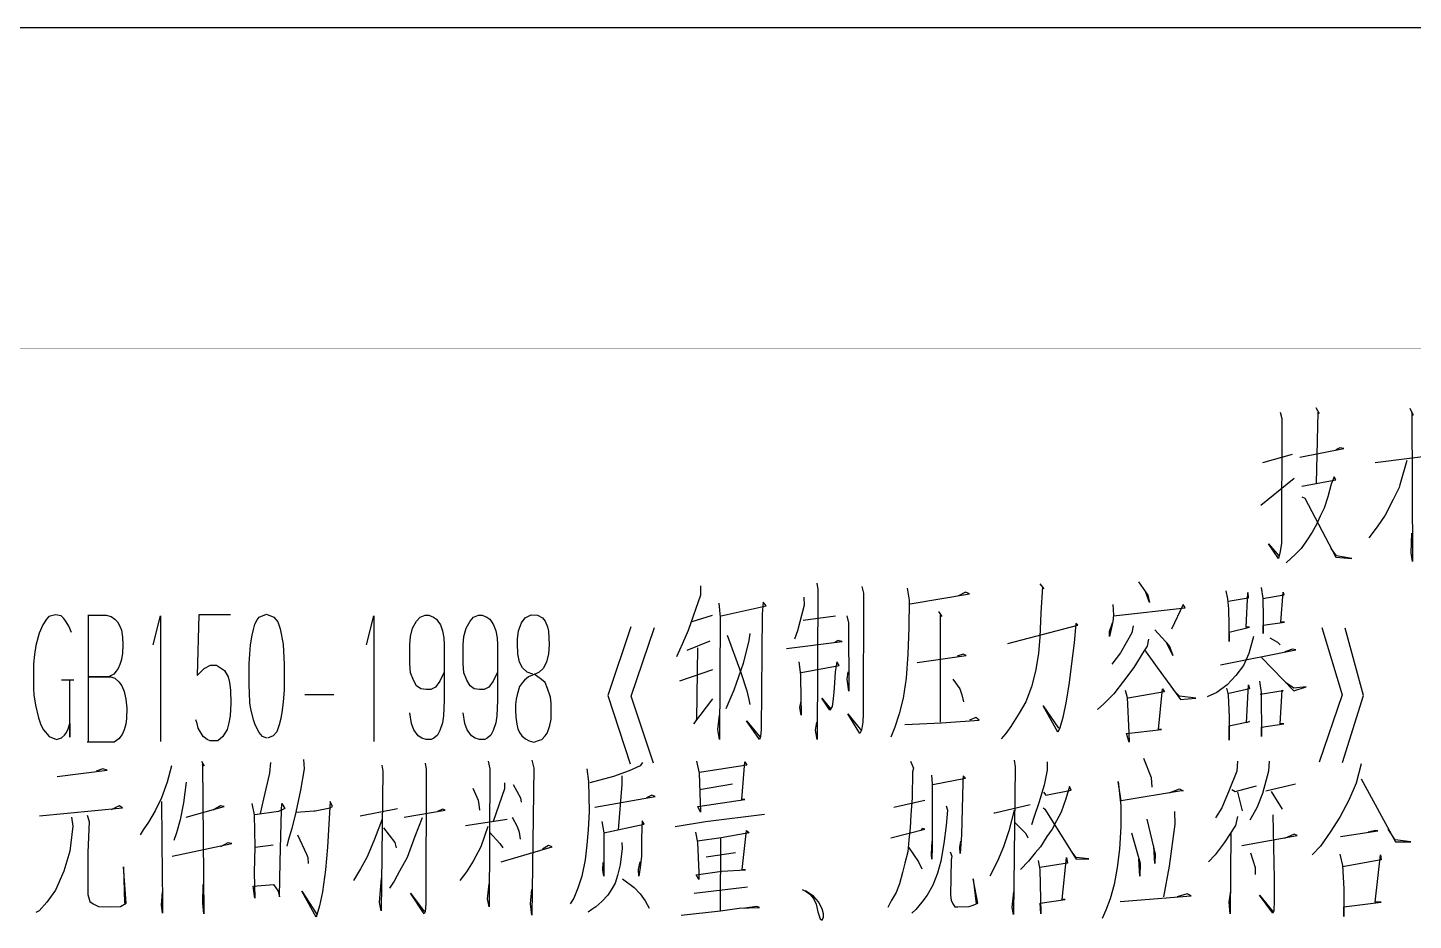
# Model space of a CAD drawing. Extents: x 0 to 2376, y 0 to 3364.
# Drawn here: x 1682.8 to 1856, y 3252.6 to 3364 of the extents above; entities that cross this region are included whole.
import ezdxf

# ---------------------------------------------------------------- set-up
doc = ezdxf.new("R2010")
doc.units = 0
doc.header["$MEASUREMENT"] = 0
doc.layers.add('6', color=7, linetype='Continuous')
doc.layers.add('8', color=7, linetype='Continuous')

# ---------------------------------------------------------------- blocks, each defined once
blk = doc.blocks.new('BLKENT83')
at = {"layer": '8', "color": 15, "linetype": 'Continuous'}
blk.add_line((2376, 3364), (0, 3364), dxfattribs=at)
at = {"layer": '8', "color": 7, "linetype": 'Continuous', "const_width": 0.03}
blk.add_lwpolyline([(2336, 3324), (100, 3324)], dxfattribs=at)
blk = doc.blocks.new('BLKENT139')
at = {"layer": '8', "color": 2, "linetype": 'Continuous'}
for p, q in [((1839.35, 3316.01), (1839.55, 3315.22)), ((1843.79, 3316.56), (1844.21, 3315.85)), ((1844.05, 3316.01), (1843.84, 3307.15)), ((1844.21, 3315.85), (1844.05, 3316.01)), ((1855.55, 3316.48), (1855.97, 3315.62)), ((1855.97, 3315.62), (1855.82, 3315.93)), ((1855.82, 3315.93), (1855.87, 3297.34)), ((1839.55, 3315.22), (1839.5, 3299.62)), ((1837.2, 3309.73), (1840.91, 3310.75)), ((1841.8, 3310.36), (1847.29, 3311.46)), ((1846.82, 3311.54), (1846.3, 3311.3)), ((1847.29, 3311.46), (1846.82, 3311.54)), ((1851.21, 3309.73), (1860.57, 3310.91)), ((1855.19, 3309.97), (1854.3, 3306.91)), ((1836.94, 3304.4), (1841.12, 3307.77)), ((1842.06, 3306.75), (1846.3, 3307.54)), ((1845.72, 3306.99), (1845.31, 3305.42)), ((1846.09, 3307.93), (1845.72, 3306.99)), ((1846.3, 3307.54), (1846.09, 3307.93)), ((1854.3, 3306.91), (1854.2, 3306.6)), ((1842.06, 3305.42), (1842.43, 3305.26)), ((1842.43, 3305.26), (1846.3, 3297.89)), ((1845.31, 3305.42), (1844.84, 3304.01)), ((1854.2, 3306.6), (1853.46, 3305.11)), ((1844.84, 3304.01), (1844.36, 3302.99)), ((1853.46, 3305.11), (1852.47, 3303.15)), ((1843.89, 3301.97), (1843.37, 3301.03)), ((1844.36, 3302.99), (1843.89, 3301.97)), ((1852.47, 3303.15), (1851.48, 3301.66)), ((1843.37, 3301.03), (1842.64, 3299.93)), ((1851.48, 3301.66), (1850.43, 3300.32)), ((1855.71, 3298.44), (1855.82, 3300.87)), ((1839.14, 3297.73), (1837.88, 3299.54)), ((1837.88, 3299.54), (1839.19, 3298.05)), ((1839.35, 3298.6), (1839.14, 3297.73)), ((1839.5, 3299.62), (1839.35, 3298.6)), ((1841.28, 3298.28), (1840.7, 3297.73)), ((1841.96, 3298.99), (1841.28, 3298.28)), ((1842.64, 3299.93), (1841.96, 3298.99)), ((1846.4, 3298.05), (1845.72, 3298.99)), ((1855.87, 3297.34), (1855.71, 3298.44)), ((1840.7, 3297.73), (1840.08, 3297.19)), ((1846.3, 3297.89), (1848.29, 3297.73)), ((1848.29, 3297.73), (1846.4, 3298.05)), ((1821.65, 3294.79), (1822.8, 3293.15)), ((1766.9, 3293.15), (1765.39, 3288.75)), ((1766.9, 3294.32), (1766.9, 3293.15)), ((1781.44, 3294.64), (1781.59, 3293.85)), ((1781.59, 3293.85), (1781.49, 3275.11)), ((1787.08, 3294.24), (1787.29, 3293.38)), ((1787.29, 3293.38), (1787.24, 3278.32)), ((1792.73, 3294.01), (1792.99, 3292.52)), ((1793.1, 3292.05), (1800.52, 3293.3)), ((1800.05, 3293.54), (1799.16, 3293.07)), ((1800.52, 3293.3), (1800.05, 3293.54)), ((1809.31, 3294.56), (1809.83, 3293.93)), ((1809.67, 3294.17), (1809.46, 3290.95)), ((1809.83, 3293.93), (1809.67, 3294.17)), ((1823.01, 3292.21), (1822.54, 3293.62)), ((1822.8, 3293.15), (1823.01, 3292.21)), ((1832.58, 3293.7), (1832.78, 3292.68)), ((1835.09, 3289.15), (1835.29, 3293.46)), ((1835.29, 3293.46), (1835.35, 3292.75)), ((1836.97, 3294.09), (1837.18, 3292.75)), ((1839.79, 3293.15), (1837.18, 3292.68)), ((1839.43, 3289.77), (1839.74, 3293.54)), ((1839.74, 3293.54), (1839.79, 3293.15)), ((1769.2, 3292.13), (1769.36, 3290.4)), ((1769.52, 3290.56), (1775.11, 3291.81)), ((1774.75, 3292.28), (1774.64, 3290.79)), ((1775.11, 3291.81), (1774.75, 3292.28)), ((1779.87, 3291.89), (1779.03, 3288.68)), ((1779.82, 3292.91), (1779.87, 3291.89)), ((1792.99, 3292.52), (1792.94, 3289.07)), ((1818.46, 3291.97), (1818.51, 3290.64)), ((1818.51, 3290.56), (1827.5, 3291.58)), ((1827.24, 3291.97), (1825.78, 3288.91)), ((1827.5, 3291.58), (1827.24, 3291.97)), ((1832.78, 3292.68), (1832.89, 3291.42)), ((1835.35, 3292.75), (1832.84, 3292.36)), ((1832.89, 3291.42), (1832.99, 3287.34)), ((1837.18, 3292.75), (1837.23, 3290.4)), ((1685.18, 3290.15), (1684.73, 3289.43)), ((1685.49, 3290.47), (1685.18, 3290.15)), ((1686.33, 3290.71), (1685.49, 3290.47)), ((1687.01, 3290.55), (1686.33, 3290.71)), ((1687.35, 3290.23), (1687.01, 3290.55)), ((1687.66, 3289.83), (1687.35, 3290.23)), ((1687.97, 3289.27), (1687.66, 3289.83)), ((1690.38, 3290.63), (1692.65, 3290.63)), ((1690.43, 3274.79), (1690.43, 3290.63)), ((1692.65, 3290.63), (1693.26, 3290.47)), ((1693.26, 3290.47), (1693.73, 3290.15)), ((1693.73, 3290.15), (1694.09, 3289.83)), ((1694.09, 3289.83), (1694.38, 3289.27)), ((1698.54, 3286.95), (1699.43, 3290.55)), ((1699.43, 3290.55), (1699.43, 3274.87)), ((1704.24, 3290.71), (1704.03, 3283.11)), ((1708.21, 3290.71), (1704.24, 3290.71)), ((1711.24, 3289.51), (1711.53, 3290.07)), ((1711.53, 3290.07), (1711.79, 3290.39)), ((1711.79, 3290.39), (1712.68, 3290.79)), ((1712.68, 3290.79), (1713.62, 3290.39)), ((1713.62, 3290.39), (1714.09, 3289.83)), ((1714.09, 3289.83), (1714.38, 3288.95)), ((1725.2, 3286.95), (1726.09, 3290.55)), ((1726.09, 3290.55), (1726.09, 3274.87)), ((1730.95, 3289.03), (1731.45, 3289.91)), ((1731.45, 3289.91), (1731.9, 3290.39)), ((1731.9, 3290.39), (1732.5, 3290.63)), ((1732.5, 3290.63), (1732.97, 3290.63)), ((1732.97, 3290.63), (1733.57, 3290.39)), ((1733.57, 3290.39), (1733.91, 3290.15)), ((1733.91, 3290.15), (1734.09, 3289.91)), ((1734.09, 3289.91), (1734.41, 3289.43)), ((1737.62, 3289.03), (1738.12, 3289.91)), ((1738.12, 3289.91), (1738.56, 3290.39)), ((1738.56, 3290.39), (1739.16, 3290.63)), ((1739.16, 3290.63), (1739.63, 3290.63)), ((1739.63, 3290.63), (1740.24, 3290.39)), ((1740.24, 3290.39), (1740.58, 3290.15)), ((1740.58, 3290.15), (1740.76, 3289.91)), ((1740.76, 3289.91), (1741.07, 3289.43)), ((1744.18, 3288.71), (1744.55, 3289.67)), ((1744.55, 3289.67), (1745.02, 3290.31)), ((1745.02, 3290.31), (1745.75, 3290.71)), ((1745.75, 3290.71), (1746.54, 3290.63)), ((1746.54, 3290.63), (1747.19, 3290.31)), ((1747.19, 3290.31), (1747.5, 3289.91)), ((1747.5, 3289.91), (1747.79, 3289.19)), ((1765.86, 3289.85), (1768.42, 3290.64)), ((1769.36, 3290.4), (1769.31, 3275.11)), ((1774.64, 3290.79), (1774.48, 3276.36)), ((1779.76, 3290.01), (1783.79, 3290.56)), ((1785.2, 3290.56), (1785.41, 3289.7)), ((1785.41, 3289.7), (1785.46, 3281.15)), ((1796.65, 3291.11), (1797.07, 3290.48)), ((1797.07, 3290.48), (1796.86, 3290.64)), ((1796.86, 3290.64), (1796.86, 3277.3)), ((1809.46, 3290.95), (1809.31, 3287.89)), ((1813.8, 3289.62), (1813.59, 3287.19)), ((1814.07, 3289.38), (1813.8, 3289.62)), ((1818.04, 3288.6), (1818.41, 3289.7)), ((1818.46, 3289.85), (1818.2, 3288.75)), ((1818.51, 3290.64), (1818.46, 3289.85)), ((1837.23, 3290.4), (1837.23, 3288.36)), ((1837.23, 3289.38), (1839.9, 3289.77)), ((1839.9, 3289.77), (1839.43, 3289.77)), ((1684.29, 3288.39), (1683.87, 3286.87)), ((1684.73, 3289.43), (1684.29, 3288.39)), ((1688.31, 3288.47), (1687.97, 3289.27)), ((1694.38, 3289.27), (1694.59, 3288.79)), ((1694.59, 3288.79), (1694.69, 3287.91)), ((1694.69, 3287.91), (1694.75, 3286.95)), ((1710.69, 3286.95), (1710.88, 3288.15)), ((1710.88, 3288.15), (1711.06, 3288.87)), ((1711.06, 3288.87), (1711.24, 3289.51)), ((1714.38, 3288.95), (1714.75, 3287.03)), ((1730.59, 3286.95), (1730.67, 3287.99)), ((1730.67, 3287.99), (1730.95, 3289.03)), ((1734.41, 3289.43), (1734.69, 3288.71)), ((1734.69, 3288.71), (1734.85, 3287.83)), ((1737.25, 3286.95), (1737.33, 3287.99)), ((1737.33, 3287.99), (1737.62, 3289.03)), ((1741.07, 3289.43), (1741.36, 3288.71)), ((1741.36, 3288.71), (1741.52, 3287.83)), ((1744.05, 3287.67), (1744.18, 3288.71)), ((1747.79, 3289.19), (1747.92, 3288.63)), ((1747.92, 3288.63), (1748, 3286.95)), ((1758.22, 3289.19), (1755.35, 3280.63)), ((1758.27, 3280.55), (1761.15, 3289.11)), ((1765.39, 3288.75), (1764.65, 3287.11)), ((1770.25, 3288.13), (1771.97, 3283.5)), ((1773.07, 3288.36), (1772.97, 3287.5)), ((1779.03, 3288.68), (1778.67, 3287.66)), ((1792.94, 3289.07), (1792.84, 3285.77)), ((1805.33, 3287.11), (1814.07, 3289.38)), ((1809.31, 3287.89), (1809.15, 3285.85)), ((1818.2, 3288.75), (1818.04, 3287.97)), ((1818.04, 3287.97), (1818.04, 3288.6)), ((1820.81, 3288.44), (1819.4, 3285.93)), ((1820.97, 3289.3), (1820.81, 3288.44)), ((1823.69, 3288.83), (1825.46, 3286.87)), ((1832.99, 3288.52), (1835.5, 3289.15)), ((1832.99, 3287.34), (1832.99, 3288.52)), ((1835.5, 3289.15), (1835.09, 3289.15)), ((1836.03, 3287.97), (1835.45, 3285.85)), ((1837.23, 3288.36), (1837.23, 3289.38)), ((1844.55, 3289.11), (1847.11, 3280.71)), ((1849.78, 3280.63), (1847.48, 3289.03)), ((1683.87, 3286.87), (1683.69, 3285.75)), ((1694.75, 3286.95), (1694.69, 3285.91)), ((1710.54, 3284.63), (1710.69, 3286.95)), ((1714.75, 3287.03), (1714.9, 3284.47)), ((1730.59, 3285.83), (1730.59, 3286.95)), ((1734.85, 3287.83), (1734.88, 3286.95)), ((1734.88, 3286.95), (1734.88, 3283.27)), ((1737.25, 3285.83), (1737.25, 3286.95)), ((1741.52, 3287.83), (1741.54, 3286.95)), ((1741.54, 3286.95), (1741.54, 3283.27)), ((1744.05, 3287.11), (1744.05, 3287.67)), ((1744.1, 3285.83), (1744.05, 3287.11)), ((1748, 3286.95), (1747.92, 3285.83)), ((1764.65, 3287.11), (1763.92, 3285.46)), ((1768.1, 3287.42), (1765.23, 3286.24)), ((1766.54, 3286.56), (1766.43, 3277.62)), ((1772.97, 3287.5), (1772.24, 3284.6)), ((1777.67, 3286.48), (1784.63, 3287.34)), ((1784.1, 3287.5), (1783.58, 3287.19)), ((1784.52, 3287.34), (1784.1, 3287.5)), ((1784.63, 3287.34), (1784.52, 3287.34)), ((1813.59, 3287.19), (1813.28, 3284.6)), ((1822.33, 3286.17), (1821.07, 3284.13)), ((1822.75, 3286.79), (1822.33, 3286.17)), ((1822.38, 3286.32), (1824, 3284.13)), ((1822.9, 3287.66), (1822.75, 3286.79)), ((1825.93, 3285.62), (1825.1, 3287.26)), ((1825.46, 3286.87), (1825.93, 3285.62)), ((1831.9, 3284.44), (1841.31, 3286.32)), ((1838.07, 3287.81), (1839.01, 3287.26)), ((1839.01, 3287.26), (1839.37, 3286.95)), ((1840.89, 3286.4), (1839.95, 3286.09)), ((1841.31, 3286.32), (1840.89, 3286.4)), ((1683.58, 3284.55), (1683.56, 3282.95)), ((1683.69, 3285.75), (1683.58, 3284.55)), ((1694.35, 3284.47), (1694.17, 3283.99)), ((1694.59, 3285.11), (1694.35, 3284.47)), ((1694.69, 3285.91), (1694.59, 3285.11)), ((1704.89, 3283.99), (1705.67, 3284.39)), ((1705.67, 3284.39), (1706.43, 3284.39)), ((1706.43, 3284.39), (1707.43, 3283.75)), ((1710.54, 3281.83), (1710.54, 3284.63)), ((1714.9, 3284.47), (1714.9, 3282.39)), ((1730.59, 3284.55), (1730.59, 3285.83)), ((1730.69, 3283.43), (1730.59, 3284.55)), ((1737.25, 3284.55), (1737.25, 3285.83)), ((1737.36, 3283.43), (1737.25, 3284.55)), ((1744.31, 3284.79), (1744.1, 3285.83)), ((1744.68, 3284.07), (1744.31, 3284.79)), ((1747.69, 3284.79), (1747.27, 3283.99)), ((1747.92, 3285.83), (1747.69, 3284.79)), ((1772.24, 3284.6), (1771.08, 3281.3)), ((1779.19, 3284.83), (1779.4, 3283.19)), ((1783.95, 3284.83), (1783.74, 3283.58)), ((1784.26, 3284.36), (1783.95, 3284.83)), ((1792.84, 3285.77), (1792.63, 3282.79)), ((1793.99, 3284.75), (1800.1, 3285.62)), ((1799.74, 3285.77), (1799.01, 3285.54)), ((1800.1, 3285.62), (1799.74, 3285.77)), ((1809.15, 3285.85), (1808.78, 3283.66)), ((1813.28, 3284.6), (1812.97, 3282.24)), ((1819.4, 3285.93), (1818.3, 3284.52)), ((1835.45, 3285.85), (1834.77, 3284.36)), ((1837.02, 3285.38), (1841.05, 3281.22)), ((1683.56, 3282.95), (1683.58, 3281.43)), ((1693.05, 3282.95), (1690.54, 3282.95)), ((1690.54, 3282.95), (1693.23, 3282.95)), ((1693.12, 3283.03), (1693.05, 3282.95)), ((1693.6, 3283.27), (1693.12, 3283.03)), ((1693.23, 3282.95), (1693.73, 3282.79)), ((1693.91, 3283.67), (1693.6, 3283.27)), ((1693.73, 3282.79), (1694.25, 3282.31)), ((1694.17, 3283.99), (1693.91, 3283.67)), ((1704.03, 3283.11), (1704.89, 3283.99)), ((1707.43, 3283.75), (1707.9, 3282.95)), ((1707.9, 3282.95), (1708.08, 3282.23)), ((1731.06, 3282.55), (1730.69, 3283.43)), ((1734.85, 3283.43), (1734.35, 3282.39)), ((1734.88, 3283.27), (1734.88, 3279.99)), ((1737.73, 3282.55), (1737.36, 3283.43)), ((1741.52, 3283.43), (1741.02, 3282.39)), ((1741.54, 3283.27), (1741.54, 3279.99)), ((1745.28, 3283.51), (1744.68, 3284.07)), ((1745.44, 3282.95), (1744.94, 3282.55)), ((1745.96, 3283.27), (1745.28, 3283.51)), ((1746.41, 3283.35), (1745.44, 3282.95)), ((1747.03, 3282.63), (1746.14, 3283.27)), ((1746.77, 3283.51), (1746.41, 3283.35)), ((1747.27, 3283.99), (1746.77, 3283.51)), ((1768.42, 3283.81), (1764.29, 3282.4)), ((1771.97, 3283.5), (1772.71, 3281.22)), ((1779.4, 3283.19), (1779.4, 3282.79)), ((1779.4, 3282.79), (1779.5, 3278.17)), ((1779.5, 3283.5), (1784.26, 3284.36)), ((1783.74, 3283.58), (1783.63, 3281.54)), ((1785.25, 3282.64), (1785.36, 3283.58)), ((1785.46, 3281.15), (1785.25, 3282.64)), ((1792.63, 3282.79), (1792.26, 3280.28)), ((1798.43, 3282.64), (1799.32, 3281.46)), ((1808.78, 3283.66), (1808.26, 3281.7)), ((1821.07, 3284.13), (1819.76, 3282.4)), ((1824, 3284.13), (1825.67, 3281.77)), ((1833.83, 3283.11), (1832.73, 3281.93)), ((1834.77, 3284.36), (1833.83, 3283.11)), ((1683.58, 3281.43), (1683.63, 3280.71)), ((1688.63, 3282.55), (1687.06, 3282.55)), ((1688.13, 3275.43), (1688.13, 3282.47)), ((1694.25, 3282.31), (1694.61, 3281.83)), ((1694.61, 3281.83), (1694.9, 3281.11)), ((1694.9, 3281.11), (1695.11, 3280.15)), ((1708.08, 3282.23), (1708.18, 3281.27)), ((1708.18, 3281.27), (1708.24, 3279.67)), ((1710.56, 3281.03), (1710.54, 3281.83)), ((1710.61, 3279.67), (1710.56, 3281.03)), ((1714.88, 3281.27), (1714.77, 3279.83)), ((1714.9, 3282.39), (1714.88, 3281.27)), ((1731.45, 3281.83), (1731.06, 3282.55)), ((1731.97, 3281.43), (1731.45, 3281.83)), ((1732.65, 3281.35), (1731.97, 3281.43)), ((1733.23, 3281.35), (1732.65, 3281.35)), ((1733.8, 3281.67), (1733.23, 3281.35)), ((1734.35, 3282.39), (1733.8, 3281.67)), ((1738.12, 3281.83), (1737.73, 3282.55)), ((1738.64, 3281.43), (1738.12, 3281.83)), ((1739.32, 3281.35), (1738.64, 3281.43)), ((1739.9, 3281.35), (1739.32, 3281.35)), ((1740.47, 3281.67), (1739.9, 3281.35)), ((1741.02, 3282.39), (1740.47, 3281.67)), ((1744.31, 3281.75), (1744.03, 3280.71)), ((1744.68, 3282.23), (1744.31, 3281.75)), ((1744.94, 3282.55), (1744.68, 3282.23)), ((1747.5, 3282.23), (1747.03, 3282.63)), ((1747.82, 3281.51), (1747.5, 3282.23)), ((1748.18, 3280.39), (1747.82, 3281.51)), ((1771.08, 3281.3), (1770.09, 3278.95)), ((1772.71, 3281.22), (1772.97, 3280.13)), ((1783.63, 3281.54), (1783.48, 3280.21)), ((1799.32, 3281.46), (1799.58, 3280.68)), ((1808.26, 3281.7), (1807.58, 3279.81)), ((1812.97, 3282.24), (1812.6, 3279.89)), ((1819.76, 3282.4), (1818.56, 3280.83)), ((1819.97, 3281.3), (1820.24, 3280.36)), ((1824.89, 3281.07), (1820.34, 3280.28)), ((1824.16, 3276.36), (1824.63, 3281.46)), ((1824.63, 3281.46), (1824.89, 3281.07)), ((1825.67, 3281.77), (1826.88, 3280.13)), ((1826.77, 3280.52), (1825.93, 3281.38)), ((1831.43, 3280.99), (1830.22, 3280.44)), ((1832.73, 3281.93), (1831.43, 3280.99)), ((1832.63, 3281.54), (1832.84, 3280.68)), ((1835.5, 3281.46), (1832.78, 3280.83)), ((1835.14, 3277.22), (1835.4, 3281.93)), ((1835.4, 3281.93), (1835.5, 3281.46)), ((1836.76, 3282.4), (1836.97, 3280.99)), ((1839.74, 3281.22), (1836.86, 3280.75)), ((1836.97, 3280.99), (1837.02, 3275.5)), ((1839.37, 3277.07), (1839.58, 3281.3)), ((1839.58, 3281.3), (1839.74, 3281.22)), ((1841.05, 3281.54), (1840, 3282.24)), ((1841.05, 3281.22), (1842.61, 3281.7)), ((1842.61, 3281.7), (1841.05, 3281.54)), ((1683.63, 3280.71), (1683.82, 3279.43)), ((1683.82, 3279.43), (1684.18, 3277.83)), ((1695.11, 3280.15), (1695.22, 3279.03)), ((1708.24, 3279.67), (1708.16, 3278.07)), ((1710.75, 3278.95), (1710.61, 3279.67)), ((1714.77, 3279.83), (1714.64, 3278.79)), ((1721.12, 3280.71), (1717.49, 3280.71)), ((1734.88, 3279.99), (1734.8, 3278.07)), ((1741.54, 3279.99), (1741.46, 3278.07)), ((1743.9, 3280.15), (1743.82, 3279.51)), ((1743.82, 3279.51), (1743.82, 3278.79)), ((1744.03, 3280.71), (1743.9, 3280.15)), ((1748.24, 3279.67), (1748.18, 3280.39)), ((1748.24, 3278.63), (1748.24, 3279.67)), ((1755.35, 3280.63), (1758.12, 3272.07)), ((1761.05, 3272.15), (1758.27, 3280.55)), ((1766.07, 3277.07), (1768.47, 3280.21)), ((1772.97, 3280.13), (1773.07, 3279.5)), ((1779.35, 3279.11), (1779.5, 3279.89)), ((1783.06, 3278.79), (1782.07, 3280.28)), ((1782.07, 3280.28), (1783.16, 3278.95)), ((1783.37, 3279.26), (1783.06, 3278.79)), ((1783.48, 3280.21), (1783.37, 3279.26)), ((1792.26, 3280.28), (1791.74, 3278.32)), ((1799.58, 3280.68), (1799.79, 3279.81)), ((1807.58, 3279.81), (1806.75, 3278.4)), ((1811.56, 3276.05), (1809.73, 3279.34)), ((1809.73, 3279.34), (1811.66, 3276.52)), ((1812.6, 3279.89), (1812.18, 3277.85)), ((1817.31, 3279.58), (1816.52, 3278.87)), ((1818.56, 3280.83), (1817.31, 3279.58)), ((1820.24, 3280.36), (1820.44, 3275.97)), ((1828.81, 3280.28), (1826.77, 3280.52)), ((1826.88, 3280.13), (1828.81, 3280.28)), ((1832.84, 3280.68), (1832.99, 3277.93)), ((1847.11, 3280.71), (1844.24, 3272.31)), ((1847.16, 3272.23), (1849.78, 3280.63)), ((1684.18, 3277.83), (1684.5, 3276.95)), ((1695.19, 3277.75), (1695.09, 3277.03)), ((1695.22, 3279.03), (1695.19, 3277.75)), ((1704.03, 3277.11), (1703.87, 3277.59)), ((1708.16, 3278.07), (1708, 3277.19)), ((1711.06, 3277.59), (1710.75, 3278.95)), ((1711.27, 3276.95), (1711.06, 3277.59)), ((1714.48, 3277.75), (1714.27, 3276.95)), ((1714.64, 3278.79), (1714.48, 3277.75)), ((1730.8, 3277.11), (1730.59, 3278.47)), ((1734.8, 3278.07), (1734.69, 3277.19)), ((1737.46, 3277.11), (1737.25, 3278.47)), ((1741.46, 3278.07), (1741.36, 3277.19)), ((1743.82, 3278.79), (1743.84, 3277.91)), ((1743.84, 3277.91), (1743.95, 3277.03)), ((1748.08, 3276.87), (1748.24, 3277.67)), ((1748.24, 3277.67), (1748.24, 3278.63)), ((1766.43, 3277.62), (1766.07, 3277.07)), ((1769.1, 3276.36), (1769.31, 3278.17)), ((1774.27, 3275.11), (1772.65, 3277.46)), ((1772.65, 3277.46), (1774.38, 3275.42)), ((1779.5, 3278.17), (1779.35, 3279.11)), ((1786.82, 3275.89), (1785.31, 3278.32)), ((1785.31, 3278.32), (1787.03, 3276.21)), ((1787.24, 3278.32), (1787.19, 3277.3)), ((1791.74, 3278.32), (1791.22, 3276.68)), ((1797.02, 3277.22), (1801.73, 3277.54)), ((1801.31, 3277.85), (1800.52, 3277.54)), ((1801.73, 3277.54), (1801.31, 3277.85)), ((1806.75, 3278.4), (1805.7, 3276.75)), ((1812.18, 3277.85), (1811.82, 3276.6)), ((1832.99, 3277.93), (1832.99, 3277.54)), ((1832.99, 3277.54), (1832.99, 3275.03)), ((1684.5, 3276.95), (1684.81, 3276.31)), ((1684.81, 3276.31), (1685.52, 3275.51)), ((1687.43, 3275.67), (1687.69, 3275.99)), ((1687.69, 3275.99), (1687.92, 3276.47)), ((1687.92, 3276.47), (1688.13, 3277.11)), ((1688.13, 3277.11), (1688.13, 3275.43)), ((1694.64, 3275.75), (1694.22, 3275.19)), ((1694.9, 3276.31), (1694.64, 3275.75)), ((1695.09, 3277.03), (1694.9, 3276.31)), ((1704.16, 3276.55), (1704.03, 3277.11)), ((1704.78, 3275.51), (1704.16, 3276.55)), ((1707.76, 3276.39), (1707.24, 3275.51)), ((1708, 3277.19), (1707.76, 3276.39)), ((1711.79, 3275.99), (1711.27, 3276.95)), ((1712.18, 3275.51), (1711.79, 3275.99)), ((1713.96, 3276.07), (1713.52, 3275.59)), ((1714.27, 3276.95), (1713.96, 3276.07)), ((1731.08, 3276.31), (1730.8, 3277.11)), ((1731.63, 3275.59), (1731.08, 3276.31)), ((1734.35, 3276.23), (1734.04, 3275.67)), ((1734.69, 3277.19), (1734.35, 3276.23)), ((1737.75, 3276.31), (1737.46, 3277.11)), ((1738.3, 3275.59), (1737.75, 3276.31)), ((1741.02, 3276.23), (1740.71, 3275.67)), ((1741.36, 3277.19), (1741.02, 3276.23)), ((1743.95, 3277.03), (1744.1, 3276.47)), ((1744.1, 3276.47), (1744.29, 3275.99)), ((1744.29, 3275.99), (1744.6, 3275.59)), ((1747.5, 3275.59), (1747.76, 3275.91)), ((1747.76, 3275.91), (1747.9, 3276.23)), ((1747.9, 3276.23), (1748.08, 3276.87)), ((1769.31, 3275.11), (1769.1, 3276.36)), ((1774.48, 3276.36), (1774.43, 3275.5)), ((1781.28, 3276.28), (1781.44, 3277.3)), ((1781.49, 3275.11), (1781.28, 3276.28)), ((1786.98, 3276.21), (1786.82, 3275.89)), ((1787.08, 3276.52), (1786.98, 3276.21)), ((1787.19, 3277.3), (1787.08, 3276.52)), ((1791.22, 3276.68), (1790.69, 3275.42)), ((1792.47, 3276.99), (1797.02, 3277.22)), ((1805.07, 3275.89), (1804.5, 3275.19)), ((1805.7, 3276.75), (1805.07, 3275.89)), ((1811.82, 3276.6), (1811.56, 3276.05)), ((1820.13, 3275.89), (1824.52, 3276.36)), ((1820.5, 3274.79), (1820.13, 3275.89)), ((1820.44, 3275.97), (1820.5, 3274.79)), ((1824.52, 3276.36), (1824.16, 3276.36)), ((1832.99, 3276.83), (1835.5, 3277.38)), ((1832.99, 3275.03), (1832.99, 3276.83)), ((1835.5, 3277.38), (1835.14, 3277.22)), ((1837.02, 3276.68), (1839.79, 3277.07)), ((1837.02, 3275.5), (1837.02, 3276.68)), ((1839.79, 3277.07), (1839.37, 3277.07)), ((1685.52, 3275.51), (1686.46, 3275.11)), ((1686.46, 3275.11), (1687.06, 3275.35)), ((1687.06, 3275.35), (1687.43, 3275.67)), ((1693.67, 3274.79), (1690.27, 3274.79)), ((1694.22, 3275.19), (1693.67, 3274.79)), ((1705.26, 3275.11), (1704.78, 3275.51)), ((1705.65, 3274.95), (1705.26, 3275.11)), ((1706.59, 3274.95), (1705.65, 3274.95)), ((1707.24, 3275.51), (1706.59, 3274.95)), ((1712.71, 3275.27), (1712.18, 3275.51)), ((1713.52, 3275.59), (1712.81, 3275.27)), ((1732.08, 3275.27), (1731.63, 3275.59)), ((1732.65, 3275.11), (1732.08, 3275.27)), ((1733.28, 3275.11), (1732.65, 3275.11)), ((1733.59, 3275.27), (1733.28, 3275.11)), ((1734.04, 3275.67), (1733.59, 3275.27)), ((1738.75, 3275.27), (1738.3, 3275.59)), ((1739.32, 3275.11), (1738.75, 3275.27)), ((1739.95, 3275.11), (1739.32, 3275.11)), ((1740.26, 3275.27), (1739.95, 3275.11)), ((1740.71, 3275.67), (1740.26, 3275.27)), ((1744.6, 3275.59), (1745.05, 3275.19)), ((1745.05, 3275.19), (1745.49, 3274.95)), ((1745.49, 3274.95), (1746.09, 3274.79)), ((1746.09, 3274.79), (1746.82, 3275.03)), ((1746.82, 3275.03), (1747.11, 3275.11)), ((1747.11, 3275.11), (1747.5, 3275.59)), ((1774.43, 3275.5), (1774.27, 3275.11)), ((1704.58, 3272.4), (1704.89, 3271.85)), ((1717.33, 3272.64), (1717.39, 3271.46)), ((1740.39, 3272.4), (1740.6, 3271.46)), ((1745.83, 3272.56), (1746.09, 3271.54)), ((1766.43, 3272.4), (1766.75, 3270.91)), ((1772.08, 3267.62), (1772.45, 3272.32)), ((1772.45, 3272.32), (1772.71, 3271.93)), ((1793.15, 3272.4), (1793.52, 3271.54)), ((1806.12, 3272.56), (1806.22, 3271.7)), ((1810.25, 3272.32), (1810.25, 3271.3)), ((1822.28, 3272.79), (1823.22, 3270.36)), ((1834.04, 3272.4), (1833.94, 3271.15)), ((1837.96, 3272.4), (1837.91, 3271.15)), ((1686.54, 3270.52), (1692.76, 3271.3)), ((1692.24, 3271.46), (1691.4, 3271.15)), ((1692.76, 3271.3), (1692.24, 3271.46)), ((1700.81, 3271.85), (1700.29, 3269.81)), ((1704.89, 3271.85), (1704.68, 3272.09)), ((1704.68, 3272.09), (1704.84, 3253.34)), ((1713.05, 3270.91), (1712.31, 3267.7)), ((1713.2, 3272.24), (1713.05, 3270.91)), ((1717.39, 3271.46), (1716.92, 3268.79)), ((1727.22, 3271.15), (1727.01, 3253.73)), ((1727.11, 3271.93), (1727.22, 3271.15)), ((1732.5, 3272.17), (1732.65, 3271.38)), ((1732.65, 3271.38), (1732.6, 3254.6)), ((1740.6, 3271.46), (1740.5, 3254.21)), ((1746.09, 3271.54), (1745.83, 3253.19)), ((1752.73, 3271.46), (1752.94, 3269.89)), ((1758.01, 3271.22), (1756.03, 3270.52)), ((1757.07, 3270.6), (1757.07, 3269.5)), ((1759.37, 3271.85), (1758.01, 3271.22)), ((1759.69, 3272.24), (1759.37, 3271.85)), ((1766.75, 3270.91), (1766.9, 3266.05)), ((1772.71, 3271.93), (1766.8, 3270.99)), ((1793.41, 3271.07), (1793.36, 3267.85)), ((1793.52, 3271.54), (1793.41, 3271.07)), ((1795.77, 3270.68), (1795.87, 3269.58)), ((1799.74, 3270.6), (1799.69, 3269.73)), ((1800.05, 3270.28), (1799.74, 3270.6)), ((1806.22, 3271.7), (1806.01, 3253.26)), ((1810.25, 3271.3), (1809.88, 3269.42)), ((1833.94, 3271.15), (1832.99, 3268.79)), ((1837.91, 3271.15), (1837.13, 3268.4)), ((1849.46, 3272.09), (1848.84, 3269.66)), ((1700.29, 3269.81), (1699.56, 3267.85)), ((1702.64, 3269.81), (1702.33, 3267.22)), ((1716.92, 3268.79), (1716.34, 3266.05)), ((1738.46, 3269.03), (1739.14, 3267.54)), ((1742.43, 3268.95), (1741.02, 3264.87)), ((1742.43, 3269.73), (1742.43, 3268.95)), ((1743.53, 3269.5), (1744.42, 3267.85)), ((1752.94, 3269.89), (1752.99, 3266.13)), ((1756.03, 3270.52), (1753.1, 3269.73)), ((1757.07, 3269.5), (1756.65, 3263.85)), ((1766.8, 3268.87), (1770.93, 3269.58)), ((1795.87, 3269.58), (1795.87, 3261.73)), ((1795.97, 3269.5), (1800.05, 3270.28)), ((1799.69, 3269.73), (1799.53, 3263.22)), ((1809.88, 3269.42), (1809.2, 3267.22)), ((1810.09, 3268.17), (1813.23, 3268.79)), ((1813.02, 3269.26), (1812.55, 3267.7)), ((1813.23, 3268.79), (1813.02, 3269.26)), ((1819.5, 3267.46), (1819.09, 3269.89)), ((1819.09, 3269.89), (1819.45, 3266.83)), ((1823.22, 3270.36), (1823.32, 3269.19)), ((1825.46, 3268.48), (1826.77, 3268.95)), ((1826.77, 3268.95), (1827.24, 3268.72)), ((1832.99, 3268.79), (1832.05, 3266.6)), ((1833.31, 3268.87), (1833.73, 3268.64)), ((1833.73, 3268.64), (1836.39, 3269.34)), ((1837.54, 3268.72), (1841.26, 3269.58)), ((1848.84, 3269.66), (1847.95, 3267.54)), ((1849.46, 3270.21), (1853.75, 3262.36)), ((1699.56, 3267.85), (1698.77, 3266.21)), ((1699.56, 3267.38), (1699.66, 3258.05)), ((1702.33, 3267.22), (1701.91, 3265.11)), ((1710.85, 3267.15), (1711.16, 3265.73)), ((1712.31, 3267.7), (1711.9, 3265.89)), ((1714.56, 3266.28), (1714.61, 3267.15)), ((1714.61, 3267.15), (1714.98, 3266.52)), ((1720.63, 3267.38), (1720.47, 3264.56)), ((1720.94, 3266.75), (1720.63, 3267.38)), ((1739.14, 3267.54), (1739.24, 3266.99)), ((1744.42, 3267.85), (1744.52, 3267.3)), ((1753.73, 3266.68), (1761.26, 3268.01)), ((1760.84, 3268.17), (1760.16, 3267.85)), ((1761.26, 3268.01), (1760.84, 3268.17)), ((1766.59, 3266.75), (1772.45, 3267.62)), ((1772.45, 3267.62), (1772.08, 3267.62)), ((1791.06, 3266.68), (1794.93, 3267.54)), ((1793.36, 3267.85), (1793.2, 3265.73)), ((1809.2, 3267.22), (1808.63, 3265.5)), ((1809.78, 3268.56), (1810.09, 3268.17)), ((1812.55, 3267.7), (1811.97, 3266.05)), ((1827.03, 3268.72), (1819.5, 3267.46)), ((1827.24, 3268.72), (1827.03, 3268.72)), ((1834.04, 3268.56), (1834.62, 3266.21)), ((1837.13, 3268.4), (1836.45, 3266.6)), ((1838.22, 3268.64), (1839.58, 3266.44)), ((1847.95, 3267.54), (1846.8, 3265.42)), ((1684.34, 3265.58), (1694.69, 3266.6)), ((1688.31, 3265.42), (1688.47, 3264.32)), ((1690.3, 3265.66), (1690.51, 3264.87)), ((1694.27, 3266.83), (1693.28, 3266.36)), ((1694.69, 3266.6), (1694.27, 3266.83)), ((1698.77, 3266.21), (1697.94, 3264.79)), ((1702.64, 3265.42), (1707.4, 3266.75)), ((1706.93, 3266.83), (1706.04, 3266.28)), ((1707.4, 3266.75), (1706.93, 3266.83)), ((1711.16, 3265.73), (1711.22, 3261.73)), ((1714.2, 3266.13), (1711.22, 3265.73)), ((1714.98, 3266.52), (1714.2, 3266.13)), ((1714.41, 3259.85), (1714.56, 3266.28)), ((1716.34, 3266.05), (1715.87, 3264.01)), ((1716.39, 3266.05), (1718.64, 3266.21)), ((1718.64, 3266.21), (1718.75, 3266.21)), ((1718.75, 3266.21), (1720.63, 3266.6)), ((1720.63, 3266.6), (1720.94, 3266.75)), ((1724.39, 3265.58), (1729.05, 3266.52)), ((1729.88, 3265.42), (1735.01, 3266.28)), ((1732.13, 3265.34), (1731.24, 3262.99)), ((1734.69, 3266.44), (1734.07, 3266.13)), ((1735.01, 3266.28), (1734.69, 3266.44)), ((1739.24, 3266.99), (1739.29, 3266.28)), ((1743.37, 3265.42), (1744, 3264.24)), ((1752.99, 3266.13), (1752.89, 3263.85)), ((1766.9, 3266.05), (1766.59, 3266.75)), ((1767.53, 3264.87), (1774.9, 3265.81)), ((1793.2, 3265.73), (1793.1, 3264.09)), ((1797.6, 3266.83), (1797.8, 3266.28)), ((1797.8, 3266.28), (1797.6, 3264.4)), ((1803.56, 3265.97), (1803.71, 3265.97)), ((1803.71, 3265.97), (1808.11, 3266.99)), ((1806.12, 3266.28), (1805.44, 3263.7)), ((1808.63, 3265.5), (1808.26, 3264.48)), ((1809.73, 3266.6), (1809.94, 3266.44)), ((1809.94, 3266.44), (1813.86, 3260.17)), ((1811.97, 3266.05), (1811.4, 3264.95)), ((1819.45, 3266.83), (1819.45, 3264.24)), ((1826.14, 3266.13), (1826.2, 3264.56)), ((1832.05, 3266.6), (1831.27, 3265.34)), ((1834.04, 3265.5), (1833.78, 3264.4)), ((1836.45, 3266.6), (1835.56, 3265.03)), ((1838.43, 3265.73), (1838.59, 3257.73)), ((1846.8, 3265.42), (1845.6, 3263.54)), ((1688.47, 3264.32), (1688.1, 3261.19)), ((1690.51, 3264.87), (1690.35, 3261.03)), ((1697.26, 3263.85), (1696.89, 3263.22)), ((1697.94, 3264.79), (1697.26, 3263.85)), ((1701.91, 3265.11), (1701.44, 3263.46)), ((1715.87, 3264.01), (1715.4, 3262.52)), ((1720.47, 3264.56), (1720.31, 3261.66)), ((1727.16, 3265.19), (1726.17, 3262.68)), ((1727.32, 3264.09), (1728.73, 3262.28)), ((1737.57, 3264.4), (1742.75, 3265.19)), ((1740.34, 3264.24), (1739.45, 3261.73)), ((1744, 3264.24), (1744.26, 3263.54)), ((1752.89, 3263.85), (1752.73, 3261.97)), ((1754.61, 3264.87), (1754.82, 3263.46)), ((1754.82, 3263.46), (1759.9, 3264.56)), ((1759.63, 3264.95), (1759.53, 3262.83)), ((1759.9, 3264.56), (1759.63, 3264.95)), ((1763.77, 3264.24), (1767.53, 3264.87)), ((1772.13, 3258.91), (1772.65, 3263.77)), ((1772.65, 3263.77), (1773.02, 3263.46)), ((1790.69, 3262.83), (1794.93, 3263.93)), ((1793.1, 3264.09), (1792.94, 3262.6)), ((1794.61, 3264.01), (1794.46, 3263.77)), ((1794.93, 3263.93), (1794.61, 3264.01)), ((1797.6, 3264.4), (1797.33, 3262.13)), ((1805.44, 3263.7), (1804.76, 3261.73)), ((1806.17, 3264.79), (1807.58, 3263.38)), ((1810.88, 3263.93), (1810.2, 3262.99)), ((1811.4, 3264.95), (1810.88, 3263.93)), ((1819.45, 3264.24), (1819.29, 3261.42)), ((1822.69, 3265.19), (1823.74, 3260.79)), ((1826.2, 3264.56), (1825.46, 3259.3)), ((1833.78, 3264.4), (1832.37, 3262.21)), ((1846.9, 3262.99), (1851.56, 3263.7)), ((1851.29, 3263.77), (1850.35, 3263.54)), ((1851.56, 3263.7), (1851.29, 3263.77)), ((1853.7, 3262.6), (1852.86, 3263.93)), ((1700.92, 3260.56), (1708.34, 3262.13)), ((1701.44, 3263.46), (1701.12, 3262.52)), ((1707.87, 3262.21), (1706.93, 3261.73)), ((1708.34, 3262.13), (1707.87, 3262.21)), ((1711.27, 3261.66), (1713.52, 3261.97)), ((1715.4, 3262.52), (1715.24, 3261.81)), ((1716.55, 3263.22), (1717.7, 3260.79)), ((1726.17, 3262.68), (1725.28, 3260.48)), ((1728.73, 3262.28), (1728.89, 3261.58)), ((1731.24, 3262.99), (1730.25, 3260.4)), ((1740.55, 3263.54), (1741.86, 3262.13)), ((1741.86, 3262.13), (1742.22, 3261.58)), ((1744.26, 3263.54), (1744.37, 3262.68)), ((1747.92, 3261.89), (1747.19, 3261.42)), ((1748.39, 3261.73), (1747.92, 3261.89)), ((1752.73, 3261.97), (1752.52, 3260.09)), ((1754.82, 3263.46), (1754.82, 3258.05)), ((1757.07, 3262.28), (1757.12, 3261.5)), ((1759.53, 3262.83), (1759.53, 3260.56)), ((1766.28, 3263.54), (1766.54, 3262.28)), ((1769.52, 3262.83), (1766.54, 3262.44)), ((1766.54, 3262.28), (1766.69, 3258.52)), ((1769.41, 3262.83), (1769.36, 3253.73)), ((1773.02, 3263.46), (1769.52, 3262.83)), ((1792.94, 3262.6), (1792.84, 3261.11)), ((1795.77, 3260.79), (1795.87, 3262.44)), ((1797.33, 3262.13), (1796.97, 3259.93)), ((1799.32, 3261.66), (1799.43, 3262.44)), ((1799.53, 3263.22), (1799.37, 3260.87)), ((1807.58, 3263.38), (1807.84, 3262.83)), ((1810.2, 3262.99), (1809.41, 3261.73)), ((1820.76, 3263.46), (1821.86, 3259.7)), ((1832.37, 3262.21), (1831.22, 3260.72)), ((1833.2, 3263.38), (1833.1, 3253.34)), ((1834.56, 3261.89), (1841.46, 3263.15)), ((1841.1, 3263.3), (1839.9, 3262.75)), ((1841.46, 3263.15), (1841.1, 3263.3)), ((1845.6, 3263.54), (1844.39, 3261.81)), ((1855.69, 3262.36), (1853.7, 3262.6)), ((1853.75, 3262.36), (1855.69, 3262.36)), ((1688.1, 3261.19), (1687.37, 3258.68)), ((1690.35, 3261.03), (1690.35, 3257.66)), ((1711.22, 3261.73), (1711.16, 3258.52)), ((1717.7, 3260.79), (1717.86, 3260.4)), ((1717.86, 3260.4), (1717.91, 3259.62)), ((1720.31, 3261.66), (1720.05, 3258.83)), ((1725.28, 3260.48), (1724.44, 3258.99)), ((1730.25, 3260.4), (1729.31, 3258.68)), ((1739.45, 3261.73), (1738.51, 3259.93)), ((1742.01, 3259.85), (1748.39, 3261.73)), ((1757.12, 3261.5), (1756.86, 3259.46)), ((1759.53, 3260.56), (1759.37, 3259.15)), ((1767.63, 3260.48), (1771.29, 3261.03)), ((1792.84, 3261.11), (1792.47, 3259.7)), ((1792.89, 3261.66), (1794.14, 3259.85)), ((1795.82, 3260.17), (1795.77, 3260.79)), ((1795.87, 3261.73), (1795.82, 3260.17)), ((1798.12, 3261.11), (1798.33, 3260.56)), ((1798.33, 3260.56), (1798.22, 3260.09)), ((1799.37, 3260.87), (1799.32, 3261.66)), ((1804.76, 3261.73), (1804.03, 3259.93)), ((1808.73, 3260.95), (1807.9, 3259.93)), ((1809.41, 3261.73), (1808.73, 3260.95)), ((1812.13, 3255.15), (1812.65, 3260.4)), ((1812.65, 3260.4), (1812.76, 3259.7)), ((1813.86, 3260.4), (1813.33, 3261.11)), ((1815.43, 3260.24), (1813.86, 3260.4)), ((1813.86, 3260.17), (1815.43, 3260.24)), ((1819.29, 3261.42), (1818.98, 3259.15)), ((1821.8, 3258.05), (1821.7, 3260.17)), ((1823.69, 3259.62), (1823.58, 3261.81)), ((1823.74, 3260.79), (1823.69, 3259.62)), ((1831.22, 3260.72), (1830.38, 3259.85)), ((1835.66, 3260.95), (1836.24, 3259.15)), ((1844.39, 3261.81), (1843.35, 3260.72)), ((1846.8, 3260.79), (1847.16, 3259.38)), ((1851.24, 3254.83), (1851.87, 3260.72)), ((1851.87, 3260.72), (1851.97, 3260.09)), ((1687.37, 3258.68), (1686.33, 3256.32)), ((1695.16, 3254.68), (1694.8, 3259.22)), ((1694.8, 3259.22), (1694.95, 3254.68)), ((1711.16, 3258.52), (1711.22, 3255.3)), ((1714.3, 3255.46), (1714.41, 3259.85)), ((1720.05, 3258.83), (1719.69, 3256.09)), ((1724.44, 3258.99), (1723.56, 3257.5)), ((1729.31, 3258.68), (1728.63, 3257.42)), ((1737.67, 3258.6), (1736.84, 3257.5)), ((1738.51, 3259.93), (1737.67, 3258.6)), ((1752.52, 3260.09), (1752.11, 3258.05)), ((1754.72, 3258.83), (1754.77, 3259.77)), ((1754.82, 3258.05), (1754.72, 3258.83)), ((1756.86, 3259.46), (1756.55, 3258.13)), ((1759.16, 3258.91), (1759.37, 3259.85)), ((1759.22, 3258.05), (1759.16, 3258.91)), ((1759.37, 3259.15), (1759.22, 3258.05)), ((1766.38, 3258.21), (1769.57, 3258.68)), ((1766.69, 3258.52), (1766.69, 3257.66)), ((1769.57, 3258.68), (1772.55, 3258.83)), ((1772.55, 3258.83), (1772.13, 3258.91)), ((1792.16, 3258.52), (1791.79, 3257.11)), ((1792.47, 3259.7), (1792.16, 3258.52)), ((1794.14, 3259.85), (1794.56, 3258.99)), ((1796.55, 3258.44), (1795.97, 3256.95)), ((1796.97, 3259.93), (1796.55, 3258.44)), ((1798.22, 3260.09), (1798.17, 3255.7)), ((1804.03, 3259.93), (1803.09, 3258.05)), ((1807.9, 3259.93), (1806.9, 3258.91)), ((1809.1, 3260.01), (1809.31, 3258.91)), ((1812.76, 3259.7), (1809.31, 3259.15)), ((1809.31, 3258.91), (1809.46, 3253.34)), ((1818.98, 3259.15), (1818.62, 3257.03)), ((1821.86, 3259.7), (1821.8, 3258.05)), ((1825.46, 3259.3), (1824.79, 3255.46)), ((1836.24, 3259.15), (1836.24, 3258.28)), ((1851.97, 3260.09), (1847.16, 3259.22)), ((1847.16, 3259.38), (1847.32, 3256.48)), ((1690.35, 3257.66), (1690.35, 3255.77)), ((1699.66, 3258.05), (1699.71, 3255.3)), ((1704.73, 3254.68), (1704.78, 3257.03)), ((1711.01, 3256.79), (1713.57, 3257.03)), ((1711.22, 3255.3), (1711.01, 3256.79)), ((1713.57, 3257.03), (1714.14, 3256.17)), ((1726.8, 3254.75), (1727.06, 3257.81)), ((1728.63, 3257.42), (1728.05, 3256.56)), ((1740.29, 3255.22), (1740.5, 3257.11)), ((1752.11, 3258.05), (1751.58, 3256.56)), ((1756.24, 3257.19), (1755.82, 3256.48)), ((1756.55, 3258.13), (1756.24, 3257.19)), ((1757.18, 3257.73), (1758.64, 3256.64)), ((1766.12, 3255.93), (1772.81, 3256.72)), ((1766.69, 3257.66), (1766.38, 3258.21)), ((1791.79, 3257.11), (1791.37, 3256.01)), ((1795.97, 3256.95), (1795.24, 3255.7)), ((1801.57, 3254.68), (1800.99, 3257.73)), ((1800.99, 3257.73), (1801.36, 3254.6)), ((1818.62, 3257.03), (1818.09, 3255.22)), ((1838.59, 3257.73), (1838.59, 3254.99)), ((1686.33, 3256.32), (1685.23, 3254.83)), ((1690.35, 3255.77), (1690.46, 3255.46)), ((1690.46, 3255.46), (1690.61, 3254.91)), ((1699.56, 3254.44), (1699.71, 3256.09)), ((1699.71, 3255.3), (1699.71, 3253.42)), ((1714.14, 3256.17), (1714.3, 3255.46)), ((1718.9, 3252.95), (1717.12, 3256.17)), ((1717.12, 3256.17), (1718.95, 3253.34)), ((1719.69, 3256.09), (1719.32, 3254.36)), ((1732.39, 3253.34), (1730.67, 3255.93)), ((1730.67, 3255.93), (1732.39, 3253.66)), ((1740.5, 3254.21), (1740.29, 3255.22)), ((1745.67, 3254.6), (1745.83, 3256.4)), ((1751.11, 3255.3), (1750.64, 3254.6)), ((1751.58, 3256.56), (1751.11, 3255.3)), ((1755.35, 3255.7), (1754.61, 3254.91)), ((1755.82, 3256.48), (1755.35, 3255.7)), ((1758.64, 3256.64), (1759.37, 3255.85)), ((1759.37, 3255.85), (1760, 3254.99)), ((1760, 3254.99), (1760.52, 3254.05)), ((1779.61, 3256.39), (1780.13, 3256.15)), ((1781.07, 3255.51), (1780.03, 3256.23)), ((1780.13, 3256.15), (1780.6, 3255.83)), ((1780.6, 3255.83), (1781.02, 3255.27)), ((1781.02, 3255.27), (1781.39, 3254.55)), ((1781.65, 3254.87), (1781.07, 3255.51)), ((1790.75, 3254.99), (1790.33, 3254.13)), ((1791.37, 3256.01), (1790.75, 3254.99)), ((1795.24, 3255.7), (1794.56, 3254.83)), ((1798.17, 3255.7), (1798.22, 3255.07)), ((1798.22, 3255.07), (1798.43, 3254.6)), ((1805.86, 3254.13), (1806.07, 3256.09)), ((1809.36, 3254.68), (1812.5, 3255.15)), ((1812.5, 3255.15), (1812.13, 3255.15)), ((1818.09, 3255.22), (1817.57, 3253.81)), ((1819.35, 3254.91), (1828.24, 3255.62)), ((1827.71, 3255.85), (1826.46, 3255.46)), ((1828.24, 3255.62), (1827.71, 3255.85)), ((1832.99, 3254.83), (1833.2, 3256.24)), ((1838.43, 3253.42), (1836.76, 3255.7)), ((1836.76, 3255.7), (1838.43, 3253.66)), ((1838.59, 3254.99), (1838.54, 3253.73)), ((1847.32, 3256.48), (1847.32, 3253.03)), ((1684.29, 3253.73), (1683.87, 3253.5)), ((1685.23, 3254.83), (1684.29, 3253.73)), ((1690.61, 3254.91), (1691.03, 3254.6)), ((1691.03, 3254.6), (1691.71, 3254.28)), ((1691.71, 3254.28), (1693.18, 3254.21)), ((1693.18, 3254.21), (1694.43, 3254.28)), ((1694.43, 3254.28), (1695.16, 3254.68)), ((1699.71, 3253.42), (1699.56, 3254.44)), ((1704.84, 3253.34), (1704.73, 3254.68)), ((1719.32, 3254.36), (1718.9, 3252.95)), ((1727.01, 3253.73), (1726.8, 3254.75)), ((1732.5, 3253.66), (1732.39, 3253.34)), ((1732.6, 3254.6), (1732.5, 3253.66)), ((1745.83, 3253.19), (1745.67, 3254.6)), ((1753.36, 3253.89), (1752.89, 3253.58)), ((1753.83, 3254.21), (1753.36, 3253.89)), ((1754.61, 3254.91), (1753.83, 3254.21)), ((1764.5, 3253.19), (1769.41, 3253.73)), ((1769.41, 3253.73), (1771.77, 3254.05)), ((1771.77, 3254.05), (1774.28, 3254.13)), ((1773.96, 3254.28), (1772.45, 3254.05)), ((1774.28, 3254.13), (1773.96, 3254.28)), ((1781.39, 3254.55), (1781.6, 3253.59)), ((1781.6, 3253.59), (1781.86, 3252.71)), ((1782.12, 3253.99), (1781.65, 3254.87)), ((1782.28, 3253.35), (1782.12, 3253.99)), ((1782.28, 3252.95), (1782.28, 3253.35)), ((1793.83, 3253.89), (1793.31, 3253.42)), ((1794.56, 3254.83), (1793.83, 3253.89)), ((1798.43, 3254.6), (1798.69, 3254.21)), ((1798.69, 3254.21), (1799.06, 3254.21)), ((1799.06, 3254.21), (1800.47, 3254.28)), ((1800.47, 3254.28), (1800.99, 3254.44)), ((1800.99, 3254.44), (1801.57, 3254.68)), ((1806.01, 3253.26), (1805.86, 3254.13)), ((1809.46, 3253.34), (1809.36, 3254.68)), ((1817.57, 3253.81), (1817.1, 3252.79)), ((1833.1, 3253.34), (1832.99, 3254.83)), ((1838.54, 3253.73), (1838.43, 3253.42)), ((1847.32, 3254.21), (1851.97, 3254.83)), ((1847.32, 3253.03), (1847.32, 3254.21)), ((1851.97, 3254.83), (1851.24, 3254.83)), ((1781.86, 3252.71), (1782.12, 3252.55)), ((1782.12, 3252.55), (1782.28, 3252.95))]:
    blk.add_line(p, q, dxfattribs=at)

msp = doc.modelspace()

# ---------------------------------------------------------------- block references
at = {"layer": '6'}
for name in ['BLKENT83', 'BLKENT139']:
    msp.add_blockref(name, (0, 0), dxfattribs=at)

doc.saveas('drawing.dxf')
